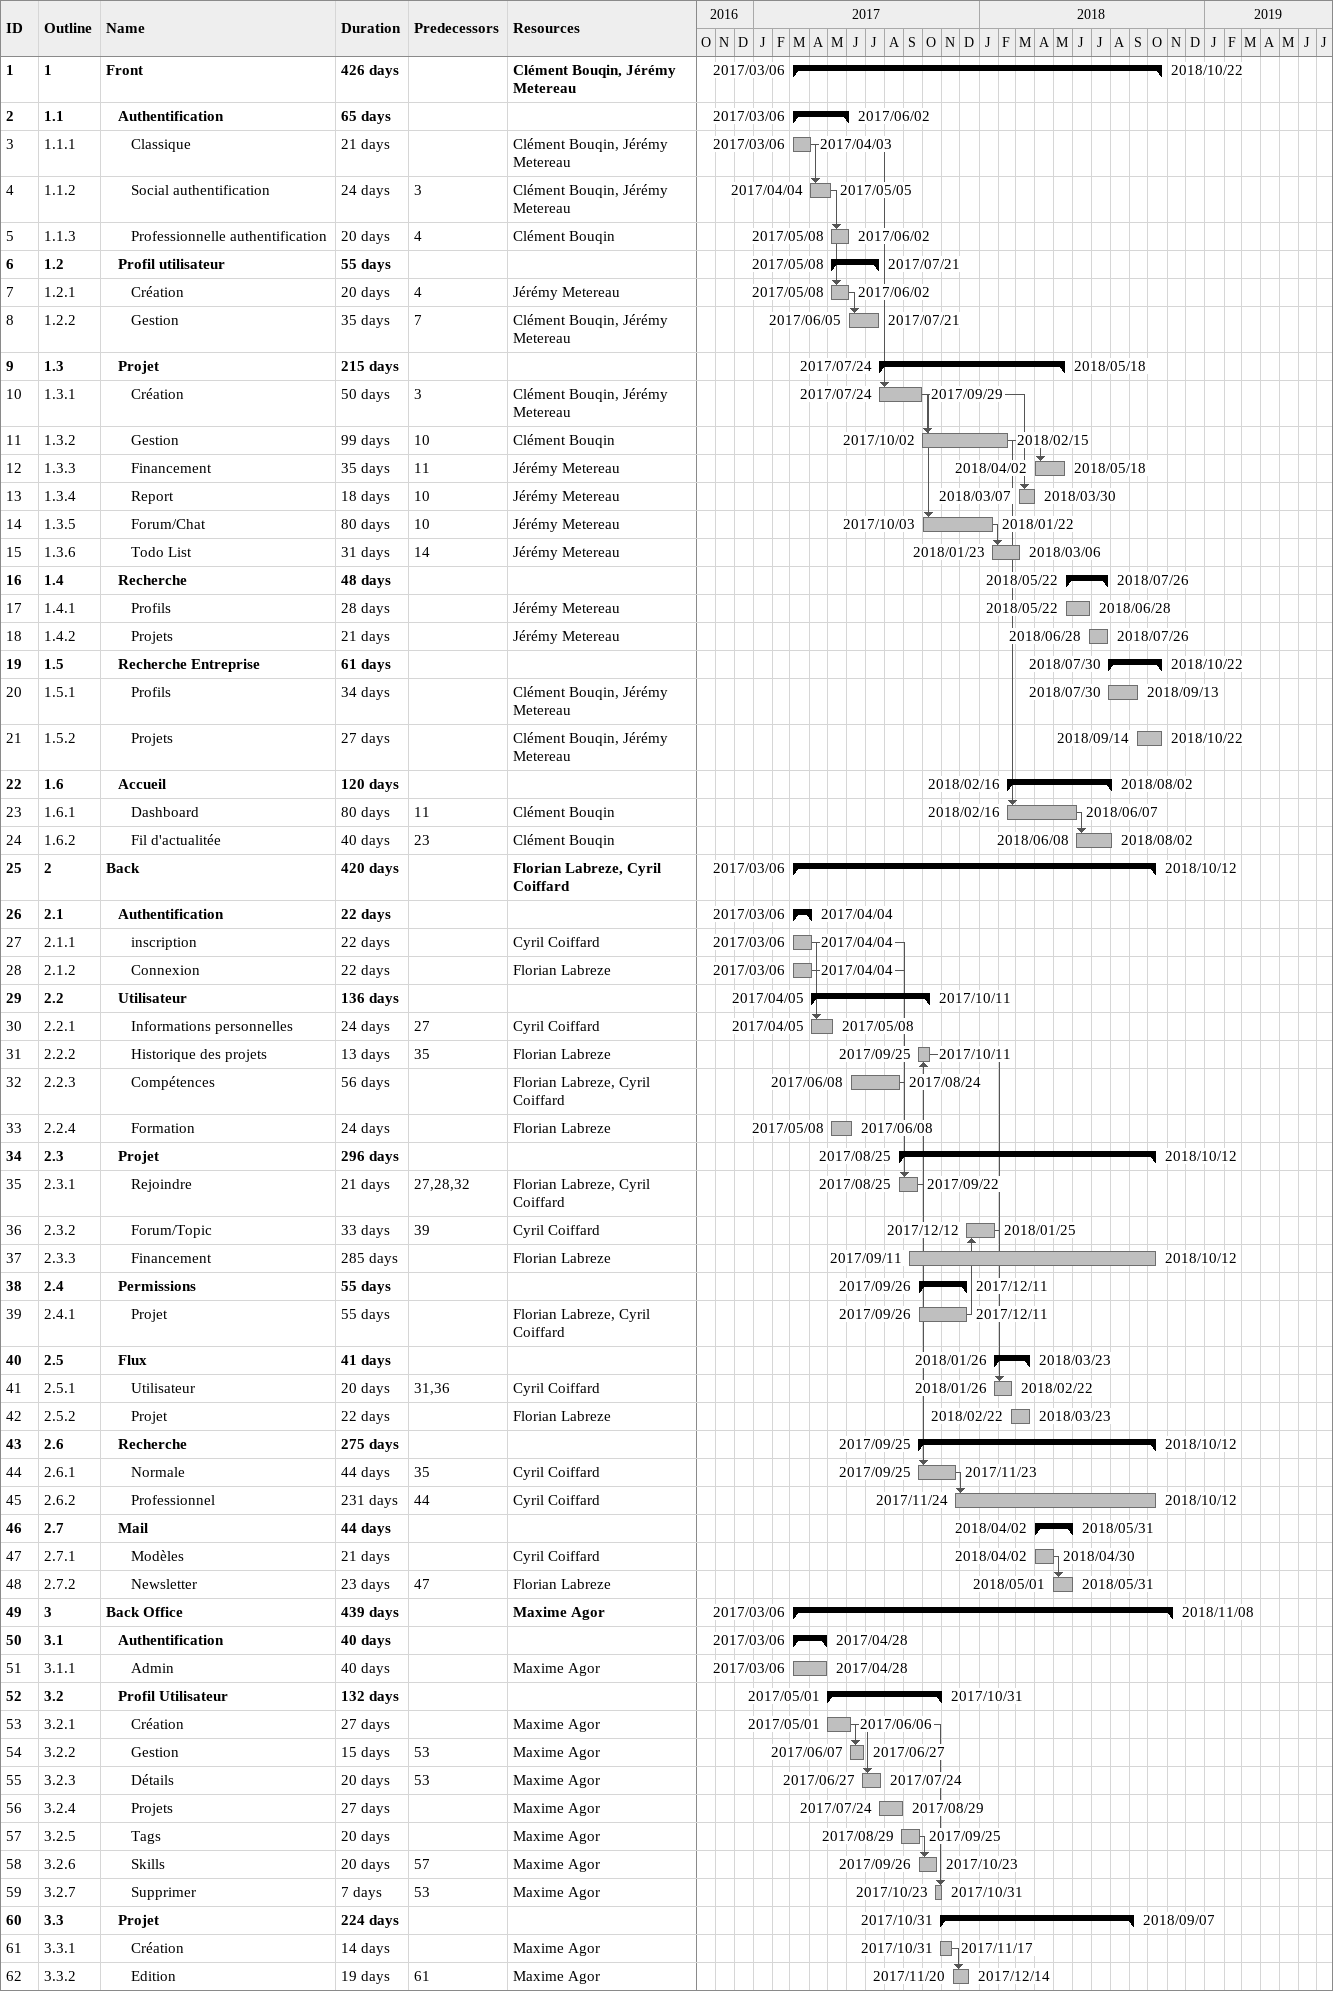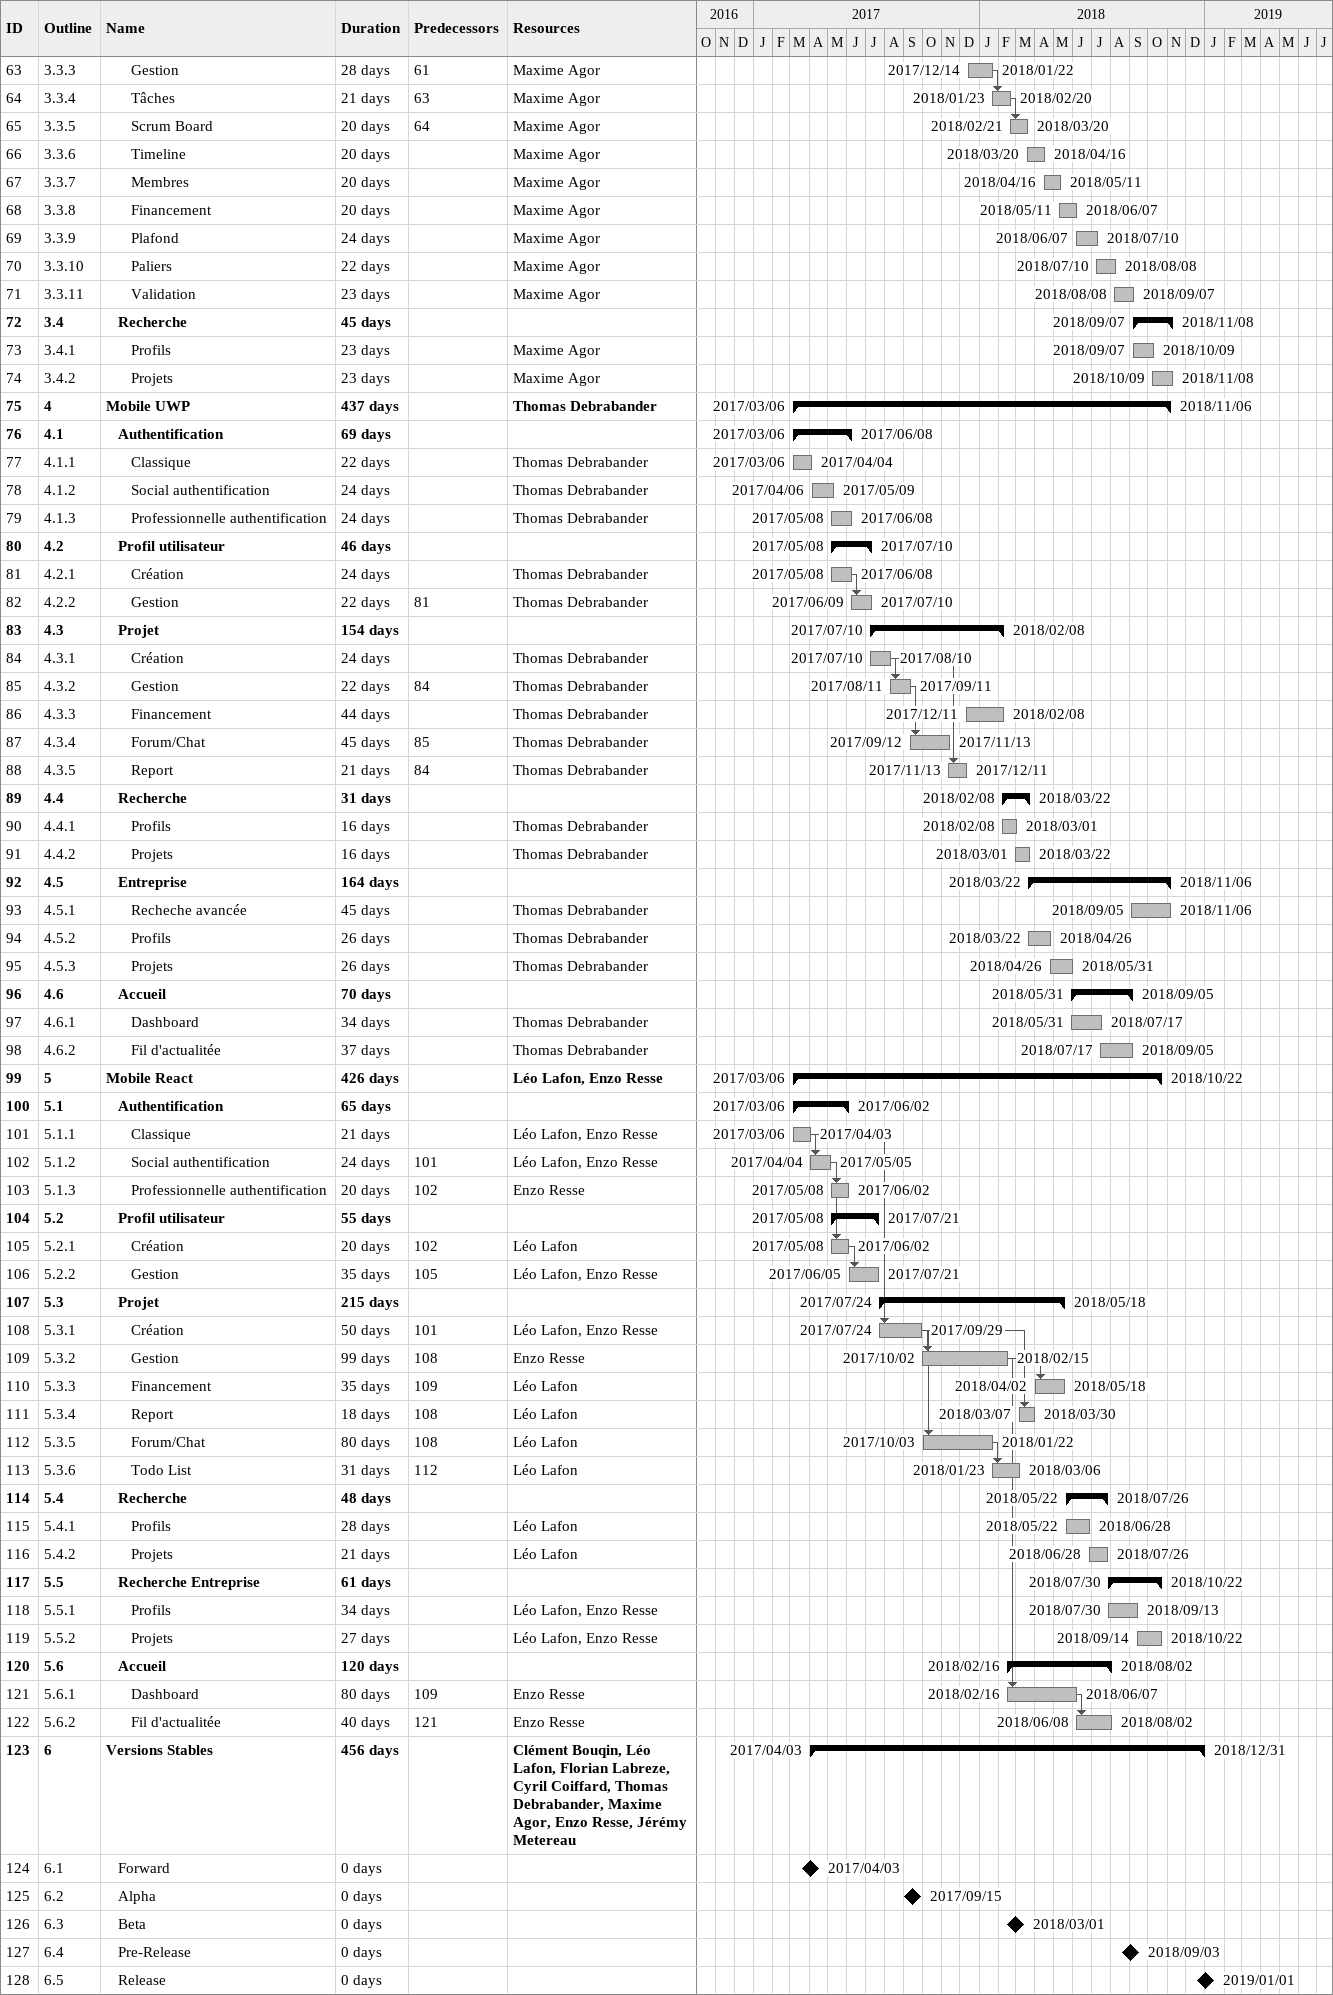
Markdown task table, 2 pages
| ID | WBS | Task | Duration | Start | Finish | Predecessors | Resources |
|---|---|---|---|---|---|---|---|
| 1 | 1 | **Front** | 426d | 2017-03-06 | 2018-10-22 |  | Clément Bouqin, Jérémy Metereau |
| 2 | 1.1 | **Authentification** | 65d | 2017-03-06 | 2017-06-02 |  |  |
| 3 | 1.1.1 | Classique | 21d | 2017-03-06 | 2017-04-03 |  | Clément Bouqin, Jérémy Metereau |
| 4 | 1.1.2 | Social authentification | 24d | 2017-04-04 | 2017-05-05 | 3 | Clément Bouqin, Jérémy Metereau |
| 5 | 1.1.3 | Professionnelle authentification | 20d | 2017-05-08 | 2017-06-02 | 4 | Clément Bouqin |
| 6 | 1.2 | **Profil utilisateur** | 55d | 2017-05-08 | 2017-07-21 |  |  |
| 7 | 1.2.1 | Création | 20d | 2017-05-08 | 2017-06-02 | 4 | Jérémy Metereau |
| 8 | 1.2.2 | Gestion | 35d | 2017-06-05 | 2017-07-21 | 7 | Clément Bouqin, Jérémy Metereau |
| 9 | 1.3 | **Projet** | 215d | 2017-07-24 | 2018-05-18 |  |  |
| 10 | 1.3.1 | Création | 50d | 2017-07-24 | 2017-09-29 | 3 | Clément Bouqin, Jérémy Metereau |
| 11 | 1.3.2 | Gestion | 99d | 2017-10-02 | 2018-02-15 | 10 | Clément Bouqin |
| 12 | 1.3.3 | Financement | 35d | 2018-04-02 | 2018-05-18 | 11 | Jérémy Metereau |
| 13 | 1.3.4 | Report | 18d | 2018-03-07 | 2018-03-30 | 10 | Jérémy Metereau |
| 14 | 1.3.5 | Forum/Chat | 80d | 2017-10-03 | 2018-01-22 | 10 | Jérémy Metereau |
| 15 | 1.3.6 | Todo List | 31d | 2018-01-23 | 2018-03-06 | 14 | Jérémy Metereau |
| 16 | 1.4 | **Recherche** | 48d | 2018-05-22 | 2018-07-26 |  |  |
| 17 | 1.4.1 | Profils | 28d | 2018-05-22 | 2018-06-28 |  | Jérémy Metereau |
| 18 | 1.4.2 | Projets | 21d | 2018-06-28 | 2018-07-26 |  | Jérémy Metereau |
| 19 | 1.5 | **Recherche Entreprise** | 61d | 2018-07-30 | 2018-10-22 |  |  |
| 20 | 1.5.1 | Profils | 34d | 2018-07-30 | 2018-09-13 |  | Clément Bouqin, Jérémy Metereau |
| 21 | 1.5.2 | Projets | 27d | 2018-09-14 | 2018-10-22 |  | Clément Bouqin, Jérémy Metereau |
| 22 | 1.6 | **Accueil** | 120d | 2018-02-16 | 2018-08-02 |  |  |
| 23 | 1.6.1 | Dashboard | 80d | 2018-02-16 | 2018-06-07 | 11 | Clément Bouqin |
| 24 | 1.6.2 | Fil d'actualitée | 40d | 2018-06-08 | 2018-08-02 | 23 | Clément Bouqin |
| 25 | 2 | **Back** | 420d | 2017-03-06 | 2018-10-12 |  | Florian Labreze, Cyril Coiffard |
| 26 | 2.1 | **Authentification** | 22d | 2017-03-06 | 2017-04-04 |  |  |
| 27 | 2.1.1 | inscription | 22d | 2017-03-06 | 2017-04-04 |  | Cyril Coiffard |
| 28 | 2.1.2 | Connexion | 22d | 2017-03-06 | 2017-04-04 |  | Florian Labreze |
| 29 | 2.2 | **Utilisateur** | 136d | 2017-04-05 | 2017-10-11 |  |  |
| 30 | 2.2.1 | Informations personnelles | 24d | 2017-04-05 | 2017-05-08 | 27 | Cyril Coiffard |
| 31 | 2.2.2 | Historique des projets | 13d | 2017-09-25 | 2017-10-11 | 35 | Florian Labreze |
| 32 | 2.2.3 | Compétences | 56d | 2017-06-08 | 2017-08-24 |  | Florian Labreze, Cyril Coiffard |
| 33 | 2.2.4 | Formation | 24d | 2017-05-08 | 2017-06-08 |  | Florian Labreze |
| 34 | 2.3 | **Projet** | 296d | 2017-08-25 | 2018-10-12 |  |  |
| 35 | 2.3.1 | Rejoindre | 21d | 2017-08-25 | 2017-09-22 | 27, 28, 32 | Florian Labreze, Cyril Coiffard |
| 36 | 2.3.2 | Forum/Topic | 33d | 2017-12-12 | 2018-01-25 | 39 | Cyril Coiffard |
| 37 | 2.3.3 | Financement | 285d | 2017-09-11 | 2018-10-12 |  | Florian Labreze |
| 38 | 2.4 | **Permissions** | 55d | 2017-09-26 | 2017-12-11 |  |  |
| 39 | 2.4.1 | Projet | 55d | 2017-09-26 | 2017-12-11 |  | Florian Labreze, Cyril Coiffard |
| 40 | 2.5 | **Flux** | 41d | 2018-01-26 | 2018-03-23 |  |  |
| 41 | 2.5.1 | Utilisateur | 20d | 2018-01-26 | 2018-02-22 | 31, 36 | Cyril Coiffard |
| 42 | 2.5.2 | Projet | 22d | 2018-02-22 | 2018-03-23 |  | Florian Labreze |
| 43 | 2.6 | **Recherche** | 275d | 2017-09-25 | 2018-10-12 |  |  |
| 44 | 2.6.1 | Normale | 44d | 2017-09-25 | 2017-11-23 | 35 | Cyril Coiffard |
| 45 | 2.6.2 | Professionnel | 231d | 2017-11-24 | 2018-10-12 | 44 | Cyril Coiffard |
| 46 | 2.7 | **Mail** | 44d | 2018-04-02 | 2018-05-31 |  |  |
| 47 | 2.7.1 | Modèles | 21d | 2018-04-02 | 2018-04-30 |  | Cyril Coiffard |
| 48 | 2.7.2 | Newsletter | 23d | 2018-05-01 | 2018-05-31 | 47 | Florian Labreze |
| 49 | 3 | **Back Office** | 439d | 2017-03-06 | 2018-11-08 |  | Maxime Agor |
| 50 | 3.1 | **Authentification** | 40d | 2017-03-06 | 2017-04-28 |  |  |
| 51 | 3.1.1 | Admin | 40d | 2017-03-06 | 2017-04-28 |  | Maxime Agor |
| 52 | 3.2 | **Profil Utilisateur** | 132d | 2017-05-01 | 2017-10-31 |  |  |
| 53 | 3.2.1 | Création | 27d | 2017-05-01 | 2017-06-06 |  | Maxime Agor |
| 54 | 3.2.2 | Gestion | 15d | 2017-06-07 | 2017-06-27 | 53 | Maxime Agor |
| 55 | 3.2.3 | Détails | 20d | 2017-06-27 | 2017-07-24 | 53 | Maxime Agor |
| 56 | 3.2.4 | Projets | 27d | 2017-07-24 | 2017-08-29 |  | Maxime Agor |
| 57 | 3.2.5 | Tags | 20d | 2017-08-29 | 2017-09-25 |  | Maxime Agor |
| 58 | 3.2.6 | Skills | 20d | 2017-09-26 | 2017-10-23 | 57 | Maxime Agor |
| 59 | 3.2.7 | Supprimer | 7d | 2017-10-23 | 2017-10-31 | 53 | Maxime Agor |
| 60 | 3.3 | **Projet** | 224d | 2017-10-31 | 2018-09-07 |  |  |
| 61 | 3.3.1 | Création | 14d | 2017-10-31 | 2017-11-17 |  | Maxime Agor |
| 62 | 3.3.2 | Edition | 19d | 2017-11-20 | 2017-12-14 | 61 | Maxime Agor |
| 63 | 3.3.3 | Gestion | 28d | 2017-12-14 | 2018-01-22 | 61 | Maxime Agor |
| 64 | 3.3.4 | Tâches | 21d | 2018-01-23 | 2018-02-20 | 63 | Maxime Agor |
| 65 | 3.3.5 | Scrum Board | 20d | 2018-02-21 | 2018-03-20 | 64 | Maxime Agor |
| 66 | 3.3.6 | Timeline | 20d | 2018-03-20 | 2018-04-16 |  | Maxime Agor |
| 67 | 3.3.7 | Membres | 20d | 2018-04-16 | 2018-05-11 |  | Maxime Agor |
| 68 | 3.3.8 | Financement | 20d | 2018-05-11 | 2018-06-07 |  | Maxime Agor |
| 69 | 3.3.9 | Plafond | 24d | 2018-06-07 | 2018-07-10 |  | Maxime Agor |
| 70 | 3.3.10 | Paliers | 22d | 2018-07-10 | 2018-08-08 |  | Maxime Agor |
| 71 | 3.3.11 | Validation | 23d | 2018-08-08 | 2018-09-07 |  | Maxime Agor |
| 72 | 3.4 | **Recherche** | 45d | 2018-09-07 | 2018-11-08 |  |  |
| 73 | 3.4.1 | Profils | 23d | 2018-09-07 | 2018-10-09 |  | Maxime Agor |
| 74 | 3.4.2 | Projets | 23d | 2018-10-09 | 2018-11-08 |  | Maxime Agor |
| 75 | 4 | **Mobile UWP** | 437d | 2017-03-06 | 2018-11-06 |  | Thomas Debrabander |
| 76 | 4.1 | **Authentification** | 69d | 2017-03-06 | 2017-06-08 |  |  |
| 77 | 4.1.1 | Classique | 22d | 2017-03-06 | 2017-04-04 |  | Thomas Debrabander |
| 78 | 4.1.2 | Social authentification | 24d | 2017-04-06 | 2017-05-09 |  | Thomas Debrabander |
| 79 | 4.1.3 | Professionnelle authentification | 24d | 2017-05-08 | 2017-06-08 |  | Thomas Debrabander |
| 80 | 4.2 | **Profil utilisateur** | 46d | 2017-05-08 | 2017-07-10 |  |  |
| 81 | 4.2.1 | Création | 24d | 2017-05-08 | 2017-06-08 |  | Thomas Debrabander |
| 82 | 4.2.2 | Gestion | 22d | 2017-06-09 | 2017-07-10 | 81 | Thomas Debrabander |
| 83 | 4.3 | **Projet** | 154d | 2017-07-10 | 2018-02-08 |  |  |
| 84 | 4.3.1 | Création | 24d | 2017-07-10 | 2017-08-10 |  | Thomas Debrabander |
| 85 | 4.3.2 | Gestion | 22d | 2017-08-11 | 2017-09-11 | 84 | Thomas Debrabander |
| 86 | 4.3.3 | Financement | 44d | 2017-12-11 | 2018-02-08 |  | Thomas Debrabander |
| 87 | 4.3.4 | Forum/Chat | 45d | 2017-09-12 | 2017-11-13 | 85 | Thomas Debrabander |
| 88 | 4.3.5 | Report | 21d | 2017-11-13 | 2017-12-11 | 84 | Thomas Debrabander |
| 89 | 4.4 | **Recherche** | 31d | 2018-02-08 | 2018-03-22 |  |  |
| 90 | 4.4.1 | Profils | 16d | 2018-02-08 | 2018-03-01 |  | Thomas Debrabander |
| 91 | 4.4.2 | Projets | 16d | 2018-03-01 | 2018-03-22 |  | Thomas Debrabander |
| 92 | 4.5 | **Entreprise** | 164d | 2018-03-22 | 2018-11-06 |  |  |
| 93 | 4.5.1 | Recheche avancée | 45d | 2018-09-05 | 2018-11-06 |  | Thomas Debrabander |
| 94 | 4.5.2 | Profils | 26d | 2018-03-22 | 2018-04-26 |  | Thomas Debrabander |
| 95 | 4.5.3 | Projets | 26d | 2018-04-26 | 2018-05-31 |  | Thomas Debrabander |
| 96 | 4.6 | **Accueil** | 70d | 2018-05-31 | 2018-09-05 |  |  |
| 97 | 4.6.1 | Dashboard | 34d | 2018-05-31 | 2018-07-17 |  | Thomas Debrabander |
| 98 | 4.6.2 | Fil d'actualitée | 37d | 2018-07-17 | 2018-09-05 |  | Thomas Debrabander |
| 99 | 5 | **Mobile React** | 426d | 2017-03-06 | 2018-10-22 |  | Léo Lafon, Enzo Resse |
| 100 | 5.1 | **Authentification** | 65d | 2017-03-06 | 2017-06-02 |  |  |
| 101 | 5.1.1 | Classique | 21d | 2017-03-06 | 2017-04-03 |  | Léo Lafon, Enzo Resse |
| 102 | 5.1.2 | Social authentification | 24d | 2017-04-04 | 2017-05-05 | 101 | Léo Lafon, Enzo Resse |
| 103 | 5.1.3 | Professionnelle authentification | 20d | 2017-05-08 | 2017-06-02 | 102 | Enzo Resse |
| 104 | 5.2 | **Profil utilisateur** | 55d | 2017-05-08 | 2017-07-21 |  |  |
| 105 | 5.2.1 | Création | 20d | 2017-05-08 | 2017-06-02 | 102 | Léo Lafon |
| 106 | 5.2.2 | Gestion | 35d | 2017-06-05 | 2017-07-21 | 105 | Léo Lafon, Enzo Resse |
| 107 | 5.3 | **Projet** | 215d | 2017-07-24 | 2018-05-18 |  |  |
| 108 | 5.3.1 | Création | 50d | 2017-07-24 | 2017-09-29 | 101 | Léo Lafon, Enzo Resse |
| 109 | 5.3.2 | Gestion | 99d | 2017-10-02 | 2018-02-15 | 108 | Enzo Resse |
| 110 | 5.3.3 | Financement | 35d | 2018-04-02 | 2018-05-18 | 109 | Léo Lafon |
| 111 | 5.3.4 | Report | 18d | 2018-03-07 | 2018-03-30 | 108 | Léo Lafon |
| 112 | 5.3.5 | Forum/Chat | 80d | 2017-10-03 | 2018-01-22 | 108 | Léo Lafon |
| 113 | 5.3.6 | Todo List | 31d | 2018-01-23 | 2018-03-06 | 112 | Léo Lafon |
| 114 | 5.4 | **Recherche** | 48d | 2018-05-22 | 2018-07-26 |  |  |
| 115 | 5.4.1 | Profils | 28d | 2018-05-22 | 2018-06-28 |  | Léo Lafon |
| 116 | 5.4.2 | Projets | 21d | 2018-06-28 | 2018-07-26 |  | Léo Lafon |
| 117 | 5.5 | **Recherche Entreprise** | 61d | 2018-07-30 | 2018-10-22 |  |  |
| 118 | 5.5.1 | Profils | 34d | 2018-07-30 | 2018-09-13 |  | Léo Lafon, Enzo Resse |
| 119 | 5.5.2 | Projets | 27d | 2018-09-14 | 2018-10-22 |  | Léo Lafon, Enzo Resse |
| 120 | 5.6 | **Accueil** | 120d | 2018-02-16 | 2018-08-02 |  |  |
| 121 | 5.6.1 | Dashboard | 80d | 2018-02-16 | 2018-06-07 | 109 | Enzo Resse |
| 122 | 5.6.2 | Fil d'actualitée | 40d | 2018-06-08 | 2018-08-02 | 121 | Enzo Resse |
| 123 | 6 | **Versions Stables** | 456d | 2017-04-03 | 2018-12-31 |  | Clément Bouqin, Léo Lafon, Florian Labreze, Cyril Coiffard, Thomas Debrabander, Maxime Agor, Enzo Resse, Jérémy Metereau |
| 124 | 6.1 | Forward | 0d | 2017-04-03 | 2017-04-03 |  |  |
| 125 | 6.2 | Alpha | 0d | 2017-09-15 | 2017-09-15 |  |  |
| 126 | 6.3 | Beta | 0d | 2018-03-01 | 2018-03-01 |  |  |
| 127 | 6.4 | Pre-Release | 0d | 2018-09-03 | 2018-09-03 |  |  |
| 128 | 6.5 | Release | 0d | 2019-01-01 | 2019-01-01 |  |  |
